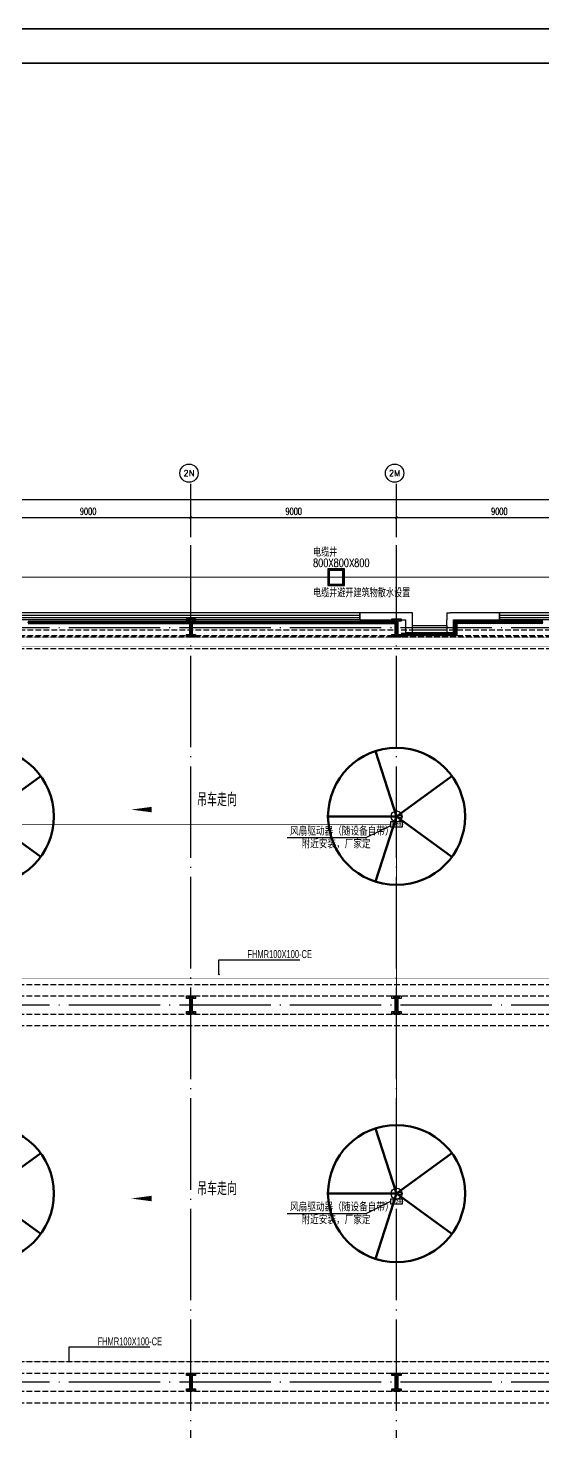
# Model space of a CAD drawing. Extents: x -1396510 to 1250330, y -1892470 to 1623980.
# Drawn here: x -243981 to -221446, y -751806 to -690392 of the extents above; entities that cross this region are included whole.
import ezdxf
from ezdxf.enums import TextEntityAlignment as Align

# ---------------------------------------------------------------- set-up
doc = ezdxf.new("R2010")
doc.units = 0
doc.header["$LTSCALE"] = 1000
doc.header["$MEASUREMENT"] = 0
doc.linetypes.add('DASH', pattern=[0.35, 0.25, -0.1])
doc.linetypes.add('DOTE', pattern=[2.42, 2, -0.2, 0.02, -0.2])
doc.layers.get('Defpoints').update_dxf_attribs({"color": 210})
for name, color, linetype in [('0-cxFrame', 155, 'Continuous'), ('A-AXIS-D', 1, 'Continuous'), ('A-AXIS-DOTE', 14, 'DOTE'), ('A-HATCH-2', 251, 'Continuous'), ('A-HRAIL', 173, 'Continuous'), ('A-LIN-V', 9, 'Continuous'), ('A-SFCE', 30, 'Continuous'), ('A-WINDOW', 140, 'Continuous'), ('AS-COLN', 6, 'Continuous'), ('AS-WALL', 40, 'Continuous'), ('CABLETRAY', 4, 'Continuous'), ('CABLETRAY_DIM', 3, 'Continuous'), ('CABLETRAY_FIRE', 1, 'DASH'), ('DIM-箱柜', 3, 'Continuous'), ('EQUIP-动力', 3, 'Continuous'), ('EQUIP-箱柜', 3, 'Continuous'), ('TEL_TEXT', 7, 'Continuous'), ('WIRE-照明', 1, 'Continuous'), ('建-窗', 4, 'Continuous'), ('建-箭头', 3, 'Continuous'), ('电气', 7, 'Continuous')]:
    doc.layers.add(name, color=color, linetype=linetype)
doc.layers.add('0-cxText', color=131, linetype='Continuous', lineweight=25)
doc.layers.add('A-云线2', color=3, linetype='Continuous', plot=False)
doc.styles.add('_TCH_AXIS', font='COMPLEX', dxfattribs={"bigfont": 'GBCBIG'})
doc.styles.add('_TCH_DIM_T3', font='SIMPLEX', dxfattribs={"width": 0.705882, "bigfont": 'GBCBIG'})
doc.styles.add('_TEL_ATTDEF', font='GBENOR', dxfattribs={"width": 0.8, "height": 3, "bigfont": 'GBCBIG'})
doc.styles.add('_TEL_DIM', font='SIMPLEX', dxfattribs={"width": 0.8, "height": 3.5, "bigfont": 'HZTXT'})
doc.styles.add('A-STANDARD', font='SIMPLEX', dxfattribs={"bigfont": 'GBCBIG'})
doc.styles.add('cx_tuming', font='simhei.ttf')
doc.styles.add('cx_tuqian1', font='')
doc.styles.add('HZTXT5', font='aa.shx', dxfattribs={"width": 0.7, "bigfont": 'hztxt.shx'})
doc.styles.add('黑体', font='simhei.ttf', dxfattribs={"height": 12})
doc.styles.get('cx_tuqian1').set_extended_font_data('SimSun')
doc.dimstyles.new('_TCH_ARCH&&100', dxfattribs={"dimtxt": 297.5, "dimasz": 100, "dimexe": 100, "dimexo": 100, "dimgap": 126.25, "dimtad": 1, "dimdec": 0, "dimzin": 0, "dimdsep": 46, "dimtxsty": '_TCH_DIM_T3', "dimblk": 'ARCHTICK', "dimcen": 0.09, "dimclrt": 7, "dimazin": 2, "dimtfac": 1, "dimtdec": 0, "dimtix": 1, "dimtmove": 2, "dimatfit": 3, "dimfxl": 0, "dimtolj": 1, "dimtzin": 0, "dimarcsym": 0})

# ---------------------------------------------------------------- blocks, each defined once
blk = doc.blocks.new('WINDOW2DLIB$DYNSTYLE$00000005')
at = {"color": 0}
for points in [[(-0.5, 0.5), (-0.5, -0.5)], [(-0.5, 0.5), (0.5, 0.5)], [(0.5, -0.5), (0.5, 0.5)], [(0.5, 0.1667), (-0.5, 0.1667)], [(0.5, -0.1667), (-0.5, -0.1667)], [(-0.5, -0.5), (0.5, -0.5)]]:
    blk.add_lwpolyline(points, dxfattribs=at)
blk = doc.blocks.new('42343243')
at = {"layer": 'AS-WALL'}
for p, q in [((-227154, 1223170), (-229454, 1223170)), ((-229454, 1223170), (-229454, 1222870)), ((-229454, 1222870), (-227454, 1222870)), ((-227454, 1222320), (-227454, 1222870)), ((-227154, 1222620), (-227154, 1223170)), ((-225654, 1223170), (-225504, 1223170)), ((-225654, 1223170), (-225654, 1222870)), ((-225654, 1222870), (-225654, 1222870)), ((-225654, 1222620), (-225654, 1222870)), ((-223354, 1223170), (-225504, 1223170)), ((-225354, 1222320), (-225354, 1222870)), ((-225354, 1222870), (-223354, 1222870)), ((-223354, 1222870), (-223354, 1223170)), ((-227454, 1222320), (-227154, 1222320)), ((-227154, 1222320), (-227154, 1222620)), ((-225654, 1222620), (-225654, 1222320)), ((-225654, 1222320), (-225354, 1222320))]:
    blk.add_line(p, q, dxfattribs=at)
at = {"layer": '建-窗', "zscale": 300}
for p, xscale, yscale, rotation in [((-239904, 1223020), -20900, -300, 359.9999999994902), ((-217004, 1223020), -12700, -300, 359.999999999664), ((-226404, 1222470), -1500, 300, 179.9999999999555)]:
    blk.add_blockref('WINDOW2DLIB$DYNSTYLE$00000005', p, dxfattribs=dict(at, xscale=xscale, yscale=yscale, rotation=rotation))
blk = doc.blocks.new('nt66')
at = {"layer": 'A-HATCH-2', "color": 8}
blk.add_lwpolyline([(-195840, 766870), (-195440, 766870), (-195440, 766758), (-195586, 766758), (-195586, 766182), (-195440, 766182), (-195440, 766070), (-195840, 766070), (-195840, 766182), (-195694, 766182), (-195694, 766758), (-195840, 766758)], close=True, dxfattribs=at)
at = {"layer": 'AS-COLN'}
blk.add_lwpolyline([(-195790, 766820), (-195490, 766820), (-195490, 766808), (-195636, 766808), (-195636, 766132), (-195490, 766132), (-195490, 766120), (-195790, 766120), (-195790, 766132), (-195644, 766132), (-195644, 766808), (-195790, 766808)], close=True, dxfattribs=at)
blk = doc.blocks.new('33333')
for p in [(-41214, -43900), (-32214, -43900), (-41214, -60400), (-32214, -60400), (-41214, -76900), (-32214, -76900)]:
    blk.add_blockref('nt66', p)
blk = doc.blocks.new('w42343')
at = {"layer": 'A-HATCH-2', "color": 8, "linetype": 'DASH'}
for p, q in [((-263654, 722170), (-128354, 722170)), ((-263654, 721670), (-128354, 721670)), ((-263654, 706970), (-128354, 706970)), ((-263654, 706470), (-128354, 706470)), ((-263654, 705670), (-128354, 705670)), ((-263654, 705170), (-128354, 705170)), ((-263654, 690470), (-128354, 690470)), ((-263654, 689970), (-128354, 689970)), ((-263654, 689170), (-128354, 689170)), ((-263654, 688670), (-128354, 688670))]:
    blk.add_line(p, q, dxfattribs=at)
blk = doc.blocks.new('w4324324')
at = {"layer": 'A-HATCH-2', "color": 0, "lineweight": 60}
for q in [(-1694760, 686605), (-1697614, 684532), (-1691907, 684532), (-1696524, 681178), (-1692997, 681178)]:
    blk.add_line((-1694760, 683605), q, dxfattribs=at)
blk.add_circle((-1694760, 683605), 3000, dxfattribs=at)
blk = doc.blocks.new('ner546')
at = {"layer": 'A-LIN-V', "color": 8}
for p in [(614780, 43256), (631280, 43256), (614780, 25256), (631280, 25256)]:
    blk.add_blockref('w4324324', p, dxfattribs=at)
blk = doc.blocks.new('_ArchTick')
at = {"color": 0, "linetype": 'ByBlock', "const_width": 0.4}
blk.add_lwpolyline([(-0.5, -0.5), (0.5, 0.5)], dxfattribs=at)
blk = doc.blocks.new('*D5771')
at = {"layer": 'A-AXIS-D', "color": 0, "lineweight": -2, "transparency": 16777216}
for p, q in [((39300, 3960), (39300, 4920)), ((48300, 3960), (48300, 4920)), ((39300, 4820), (48300, 4820))]:
    blk.add_line(p, q, dxfattribs=at)
at = {"layer": 'Defpoints', "color": 0, "transparency": 16777216}
for p in [(48300, 4820), (39300, 3860), (48300, 3860)]:
    blk.add_point(p, dxfattribs=at)
at = {"layer": 'A-AXIS-D', "color": 0, "lineweight": -2, "transparency": 16777216, "xscale": 100, "yscale": 100, "zscale": 100, "rotation": 180}
blk.add_blockref('_ArchTick', (39300, 4820), dxfattribs=at)
at = {"layer": 'A-AXIS-D', "color": 0, "lineweight": -2, "transparency": 16777216, "xscale": 100, "yscale": 100, "zscale": 100}
blk.add_blockref('_ArchTick', (48300, 4820), dxfattribs=at)
at = {"layer": 'A-AXIS-D', "color": 7, "transparency": 16777216, "insert": (43800, 5095), "char_height": 297.5, "attachment_point": 5, "style": '_TCH_DIM_T3'}
blk.add_mtext('\\A1;9000', dxfattribs=at)
blk = doc.blocks.new('*D5772')
at = {"layer": 'A-AXIS-D', "color": 0, "lineweight": -2, "transparency": 16777216}
for p, q in [((48300, 3960), (48300, 4920)), ((57300, 3960), (57300, 4920)), ((48300, 4820), (57300, 4820))]:
    blk.add_line(p, q, dxfattribs=at)
at = {"layer": 'Defpoints', "color": 0, "transparency": 16777216}
for p in [(57300, 4820), (48300, 3860), (57300, 3860)]:
    blk.add_point(p, dxfattribs=at)
at = {"layer": 'A-AXIS-D', "color": 0, "lineweight": -2, "transparency": 16777216, "xscale": 100, "yscale": 100, "zscale": 100, "rotation": 180}
blk.add_blockref('_ArchTick', (48300, 4820), dxfattribs=at)
at = {"layer": 'A-AXIS-D', "color": 0, "lineweight": -2, "transparency": 16777216, "xscale": 100, "yscale": 100, "zscale": 100}
blk.add_blockref('_ArchTick', (57300, 4820), dxfattribs=at)
at = {"layer": 'A-AXIS-D', "color": 7, "transparency": 16777216, "insert": (52800, 5095), "char_height": 297.5, "attachment_point": 5, "style": '_TCH_DIM_T3'}
blk.add_mtext('\\A1;9000', dxfattribs=at)
blk = doc.blocks.new('*D5773')
at = {"layer": 'A-AXIS-D', "color": 0, "lineweight": -2, "transparency": 16777216}
for p, q in [((57300, 3960), (57300, 4920)), ((66300, 3960), (66300, 4920)), ((57300, 4820), (66300, 4820))]:
    blk.add_line(p, q, dxfattribs=at)
at = {"layer": 'Defpoints', "color": 0, "transparency": 16777216}
for p in [(66300, 4820), (57300, 3860), (66300, 3860)]:
    blk.add_point(p, dxfattribs=at)
at = {"layer": 'A-AXIS-D', "color": 0, "lineweight": -2, "transparency": 16777216, "xscale": 100, "yscale": 100, "zscale": 100, "rotation": 180}
blk.add_blockref('_ArchTick', (57300, 4820), dxfattribs=at)
at = {"layer": 'A-AXIS-D', "color": 0, "lineweight": -2, "transparency": 16777216, "xscale": 100, "yscale": 100, "zscale": 100}
blk.add_blockref('_ArchTick', (66300, 4820), dxfattribs=at)
at = {"layer": 'A-AXIS-D', "color": 7, "transparency": 16777216, "insert": (61800, 5095), "char_height": 297.5, "attachment_point": 5, "style": '_TCH_DIM_T3'}
blk.add_mtext('\\A1;9000', dxfattribs=at)
blk = doc.blocks.new('*D5785')
at = {"layer": 'A-AXIS-D', "color": 0, "lineweight": -2, "transparency": 16777216}
for p, q in [((-900, 4060), (-900, 5720)), ((-900, 5620), (157100, 5620)), ((157100, 4060), (157100, 5720))]:
    blk.add_line(p, q, dxfattribs=at)
at = {"layer": 'Defpoints', "color": 0, "transparency": 16777216}
for p in [(157100, 5620), (-900, 3960), (157100, 3960)]:
    blk.add_point(p, dxfattribs=at)
at = {"layer": 'A-AXIS-D', "color": 0, "lineweight": -2, "transparency": 16777216, "xscale": 100, "yscale": 100, "zscale": 100, "rotation": 180}
blk.add_blockref('_ArchTick', (-900, 5620), dxfattribs=at)
at = {"layer": 'A-AXIS-D', "color": 0, "lineweight": -2, "transparency": 16777216, "xscale": 100, "yscale": 100, "zscale": 100}
blk.add_blockref('_ArchTick', (157100, 5620), dxfattribs=at)
at = {"layer": 'A-AXIS-D', "color": 7, "transparency": 16777216, "insert": (78100, 5895), "char_height": 297.5, "attachment_point": 5, "style": '_TCH_DIM_T3'}
blk.add_mtext('\\A1;158000', dxfattribs=at)
blk = doc.blocks.new('99平面图例外参$0$$LinePat$圆环')
for points in [[(0, 150), (300, 150)], [(0, 0), (300, 0)], [(0, -150), (300, -150)]]:
    blk.add_lwpolyline(points)
at = {"color": 0}
blk.add_circle((150, 0), 150, dxfattribs=at)
blk = doc.blocks.new('qd电缆手井')
at = {"layer": '电气', "color": 7}
for p, q in [((-239, 216), (211, 216)), ((-239, -234), (-239, 216)), ((-198, -193), (-198, 175)), ((-198, 175), (171, 175)), ((171, 175), (171, -193)), ((211, 216), (211, -234)), ((211, -234), (-239, -234)), ((171, -193), (-198, -193))]:
    blk.add_line(p, q, dxfattribs=at)
at = {"layer": '电气', "color": 8, "const_width": 30}
blk.add_lwpolyline([(-218, 182), (-218, -214), (191, -214), (191, 196), (-233, 196)], dxfattribs=at)
blk = doc.blocks.new('$equip$00002854')
for p, q in [((-0.62, 0.13), (-0.1, 0.02)), ((-0.62, -0.13), (-0.62, 0.13)), ((0.62, 0.13), (0.1, 0.02)), ((0.62, -0.13), (0.62, 0.13)), ((-0.1, -0.02), (-0.62, -0.13)), ((0.1, -0.02), (0.62, -0.13))]:
    blk.add_line(p, q)
at = {"const_width": 0.0571}
blk.add_lwpolyline([(-0.69, 0, 1), (0.69, 0, 1), (-0.69, 0, 1.215985)], format="xyb", dxfattribs=at)
for radius in [0.688, 0.104]:
    blk.add_circle((0, 0), radius)
for p in [(-0.69, 0), (0, 0.69), (0.69, 0), (0, -0.69)]:
    blk.add_point(p)
at = {"color": 7, "style": '_TEL_DIM', "flags": 1}
for tag in ['A', 'REMARK']:
    blk.add_attdef(tag, text='', height=0.00002, dxfattribs=at).set_placement((0, 0), align=Align.MIDDLE_CENTER)
blk = doc.blocks.new('$equip$00002926')
for p, q in [((0.75, 0.6), (-0.75, 0.6)), ((-0.75, 0.6), (-0.75, 0)), ((-0.75, 0), (0.75, 0)), ((0.75, 0), (0.75, 0.6))]:
    blk.add_line(p, q)
at = {"const_width": 0.0571}
blk.add_lwpolyline([(-0.75, 0.6), (-0.75, 0), (0.75, 0), (0.75, 0.6), (-0.75, 0.6), (-0.75, 0)], dxfattribs=at)
for p in [(-0.75, 0.3), (0, 0.6), (0, 0), (0.75, 0.3)]:
    blk.add_point(p)
at = {"color": 7, "style": '_TEL_DIM'}
blk.add_attdef('$TEXT$', text='', height=0.4, dxfattribs=at).set_placement((0, 0.3), align=Align.MIDDLE_CENTER)
at = {"color": 7, "style": '_TEL_DIM', "flags": 1}
for tag in ['A', 'REMARK']:
    blk.add_attdef(tag, text='', height=0.00002, dxfattribs=at).set_placement((0, 0), align=Align.MIDDLE_CENTER)
blk = doc.blocks.new('TK22.A0+1 L(Dragon)')
at = {"layer": '0-cxFrame', "color": 7, "const_width": 0.5}
blk.add_lwpolyline([(0, 0), (-1485, 0), (-1485, 841), (0, 841)], close=True, dxfattribs=at)
at = {"layer": '0-cxFrame', "const_width": 0.5}
blk.add_lwpolyline([(-80, 10), (-1465, 10), (-1465, 831), (-80, 831)], close=True, dxfattribs=at)
at = {"style": '黑体', "flags": 4}
blk.add_attdef('图幅', text='', height=3.3, dxfattribs=at).set_placement((-40, 3), align=Align.RIGHT)
at = {"layer": '0-cxText', "flags": 4}
for tag, height, style, p in [('建设单位', 3.5, 'cx_tuming', (-45, 240)), ('项目名称', 3.5, 'cx_tuming', (-45, 210)), ('子项名称', 3.5, 'cx_tuming', (-45, 180)), ('工程编号', 3.3, 'cx_tuqian1', (-35, 165)), ('图名1', 3.5, 'cx_tuming', (-45, 87)), ('图名2', 3.5, 'cx_tuming', (-45, 79)), ('图名3', 3.5, 'cx_tuming', (-45, 71)), ('出图日期', 3.3, 'cx_tuqian1', (-39, 60)), ('专业', 3.3, 'cx_tuqian1', (-55, 52)), ('图号', 3.3, 'cx_tuqian1', (-55, 44)), ('版次', 3.3, 'cx_tuqian1', (-20, 44))]:
    blk.add_attdef(tag, text='', height=height, dxfattribs=dict(at, style=style)).set_placement(p, align=Align.MIDDLE)
at = {"layer": 'Defpoints', "color": 6, "flags": 4}
for tag, height, style, p in [('tufu', 3.3, '黑体', (-12, 12)), ('dwfname', 4, 'cx_tuqian1', (-80, 3))]:
    blk.add_attdef(tag, text='', height=height, dxfattribs=dict(at, style=style)).set_placement(p, align=Align.RIGHT)
blk = doc.blocks.new('世赫2#厂房一层0821')
at = {"layer": 'A-AXIS-D'}
for centre in [(48215.1, 6766.1), (57215.1, 6766.1)]:
    blk.add_circle(centre, 400, dxfattribs=at)
at = {"layer": 'A-AXIS-DOTE', "color": 8, "ltscale": 2}
for p, q in [((48300, -87498.9), (48300, 6300)), ((57300, -87498.9), (57300, 6300)), ((163114.2, 0), (-11095.8, 0)), ((163114.2, -16500), (-11095.8, -16500)), ((163114.2, -33000), (-11095.8, -33000))]:
    blk.add_line(p, q, dxfattribs=at)
at = {"layer": 'A-SFCE', "linetype": 'DASH'}
for p, q in [((57150, -100), (39450, -100)), ((57150, -350), (39450, -350))]:
    blk.add_line(p, q, dxfattribs=at)
at = {"layer": 'A-SFCE', "color": 2, "linetype": 'DASH'}
for p, q in [((66150, -100), (57450, -100)), ((66150, -350), (57450, -350))]:
    blk.add_line(p, q, dxfattribs=at)
at = {"layer": '建-箭头', "color": 8}
for points in [[(52587.2, -7951.1, 0, 0, 0), (45687.2, -7951.1, 0, 240, 0), (46587.2, -7951.1, 0, 0, 0)], [(52587.2, -24966.1, 0, 0, 0), (45687.2, -24966.1, 0, 240, 0), (46587.2, -24966.1, 0, 0, 0)]]:
    blk.add_lwpolyline(points, format="xyseb", dxfattribs=at)
at = {"layer": 'A-HRAIL', "yscale": 0.3333333333111111, "zscale": 0.3333333333111111}
for p, xscale, rotation in [((41172.8, 244), 0.3368181817957273, 2.032837260091426e-10), ((41273.9, 244), 0.3368181817957273, 2.032837260091426e-10), ((41374.9, 244), 0.3368181817957273, 2.032837260091426e-10), ((41476, 244), 0.3368181817957273, 2.032837260091426e-10), ((41577, 244), 0.3368181817957273, 2.032837260091426e-10), ((41678, 244), 0.3368181817957273, 2.032837260091426e-10), ((41779.1, 244), 0.3368181817957273, 2.032837260091426e-10), ((41880.1, 244), 0.3368181817957273, 2.032837260091426e-10), ((41981.2, 244), 0.3368181817957273, 2.032837260091426e-10), ((42082.2, 244), 0.3368181817957273, 2.032837260091426e-10), ((42183.3, 244), 0.3368181817957273, 2.032837260091426e-10), ((42284.3, 244), 0.3368181817957273, 2.032837260091426e-10), ((42385.4, 244), 0.3368181817957273, 2.032837260091426e-10), ((42486.4, 244), 0.3368181817957273, 2.032837260091426e-10), ((42587.5, 244), 0.3368181817957273, 2.032837260091426e-10), ((42688.5, 244), 0.3368181817957273, 2.032837260091426e-10), ((42789.5, 244), 0.3368181817957273, 2.032837260091426e-10), ((42890.6, 244), 0.3368181817957273, 2.032837260091426e-10), ((42991.6, 244), 0.3368181817957273, 2.032837260091426e-10), ((43092.7, 244), 0.3368181817957273, 2.032837260091426e-10), ((43193.7, 244), 0.3368181817957273, 2.032837260091426e-10), ((43294.8, 244), 0.3368181817957273, 2.032837260091426e-10), ((43395.8, 244), 0.3368181817957273, 2.032837260091426e-10), ((43496.9, 244), 0.3368181817957273, 2.032837260091426e-10), ((43597.9, 244), 0.3368181817957273, 2.032837260091426e-10), ((43699, 244), 0.3368181817957273, 2.032837260091426e-10), ((43800, 244), 0.3368181817957273, 2.032837260091426e-10), ((43901, 244), 0.3368181817957273, 2.032837260091426e-10), ((44002.1, 244), 0.3368181817957273, 2.032837260091426e-10), ((44103.1, 244), 0.3368181817957273, 2.032837260091426e-10), ((44204.2, 244), 0.3368181817957273, 2.032837260091426e-10), ((44305.2, 244), 0.3368181817957273, 2.032837260091426e-10), ((44406.3, 244), 0.3368181817957273, 2.032837260091426e-10), ((44507.3, 244), 0.3368181817957273, 2.032837260091426e-10), ((44608.4, 244), 0.3368181817957273, 2.032837260091426e-10), ((44709.4, 244), 0.3368181817957273, 2.032837260091426e-10), ((44810.5, 244), 0.3368181817957273, 2.032837260091426e-10), ((44911.5, 244), 0.3368181817957273, 2.032837260091426e-10), ((45012.5, 244), 0.3368181817957273, 2.032837260091426e-10), ((45113.6, 244), 0.3368181817957273, 2.032837260091426e-10), ((45214.6, 244), 0.3368181817957273, 2.032837260091426e-10), ((45315.7, 244), 0.3368181817957273, 2.032837260091426e-10), ((45416.7, 244), 0.3368181817957273, 2.032837260091426e-10), ((45517.8, 244), 0.3368181817957273, 2.032837260091426e-10), ((45618.8, 244), 0.3368181817957273, 2.032837260091426e-10), ((45719.9, 244), 0.3368181817957273, 2.032837260091426e-10), ((45820.9, 244), 0.3368181817957273, 2.032837260091426e-10), ((45922, 244), 0.3368181817957273, 2.032837260091426e-10), ((46023, 244), 0.3368181817957273, 2.032837260091426e-10), ((46124, 244), 0.3368181817957273, 2.032837260091426e-10), ((46225.1, 244), 0.3368181817957273, 2.032837260091426e-10), ((46326.1, 244), 0.3368181817957273, 2.032837260091426e-10), ((46427.2, 244), 0.3368181817957273, 2.032837260091426e-10), ((46528.2, 244), 0.3368181817957273, 2.032837260091426e-10), ((46629.3, 244), 0.3368181817957273, 2.032837260091426e-10), ((46730.3, 244), 0.3368181817957273, 2.032837260091426e-10), ((46831.4, 244), 0.3368181817957273, 2.032837260091426e-10), ((46932.4, 244), 0.3368181817957273, 2.032837260091426e-10), ((47033.5, 244), 0.3368181817957273, 2.032837260091426e-10), ((47134.5, 244), 0.3368181817957273, 2.032837260091426e-10), ((47235.5, 244), 0.3368181817957273, 2.032837260091426e-10), ((47336.6, 244), 0.3368181817957273, 2.032837260091426e-10), ((47437.6, 244), 0.3368181817957273, 2.032837260091426e-10), ((47538.7, 244), 0.3368181817957273, 2.032837260091426e-10), ((47639.7, 244), 0.3368181817957273, 2.032837260091426e-10), ((47740.8, 244), 0.3368181817957273, 2.032837260091426e-10), ((47841.8, 244), 0.3368181817957273, 2.032837260091426e-10), ((47942.9, 244), 0.3368181817957273, 2.032837260091426e-10), ((48043.9, 244), 0.3368181817957273, 2.032837260091426e-10), ((48145, 244), 0.3368181817957273, 2.032837260091426e-10), ((48354, 244), 0.3368181817957239, 2.040338504593629e-10), ((48455, 244), 0.3368181817957239, 2.040338504593629e-10), ((48556.1, 244), 0.3368181817957239, 2.040338504593629e-10), ((48657.1, 244), 0.3368181817957239, 2.040338504593629e-10), ((48758.2, 244), 0.3368181817957239, 2.040338504593629e-10), ((48859.2, 244), 0.3368181817957239, 2.040338504593629e-10), ((48960.3, 244), 0.3368181817957239, 2.040338504593629e-10), ((49061.3, 244), 0.3368181817957239, 2.040338504593629e-10), ((49162.4, 244), 0.3368181817957239, 2.040338504593629e-10), ((49263.4, 244), 0.3368181817957239, 2.040338504593629e-10), ((49364.5, 244), 0.3368181817957239, 2.040338504593629e-10), ((49465.5, 244), 0.3368181817957239, 2.040338504593629e-10), ((49566.5, 244), 0.3368181817957239, 2.040338504593629e-10), ((49667.6, 244), 0.3368181817957239, 2.040338504593629e-10), ((49768.6, 244), 0.3368181817957239, 2.040338504593629e-10), ((49869.7, 244), 0.3368181817957239, 2.040338504593629e-10), ((49970.7, 244), 0.3368181817957239, 2.040338504593629e-10), ((50071.8, 244), 0.3368181817957239, 2.040338504593629e-10), ((50172.8, 244), 0.3368181817957239, 2.040338504593629e-10), ((50273.9, 244), 0.3368181817957239, 2.040338504593629e-10), ((50374.9, 244), 0.3368181817957239, 2.040338504593629e-10), ((50476, 244), 0.3368181817957239, 2.040338504593629e-10), ((50577, 244), 0.3368181817957239, 2.040338504593629e-10), ((50678, 244), 0.3368181817957239, 2.040338504593629e-10), ((50779.1, 244), 0.3368181817957239, 2.040338504593629e-10), ((50880.1, 244), 0.3368181817957239, 2.040338504593629e-10), ((50981.2, 244), 0.3368181817957239, 2.040338504593629e-10), ((51082.2, 244), 0.3368181817957239, 2.040338504593629e-10), ((51183.3, 244), 0.3368181817957239, 2.040338504593629e-10), ((51284.3, 244), 0.3368181817957239, 2.040338504593629e-10), ((51385.4, 244), 0.3368181817957239, 2.040338504593629e-10), ((51486.4, 244), 0.3368181817957239, 2.040338504593629e-10), ((51587.5, 244), 0.3368181817957239, 2.040338504593629e-10), ((51688.5, 244), 0.3368181817957239, 2.040338504593629e-10), ((51789.5, 244), 0.3368181817957239, 2.040338504593629e-10), ((51890.6, 244), 0.3368181817957239, 2.040338504593629e-10), ((51991.6, 244), 0.3368181817957239, 2.040338504593629e-10), ((52092.7, 244), 0.3368181817957239, 2.040338504593629e-10), ((52193.7, 244), 0.3368181817957239, 2.040338504593629e-10), ((52294.8, 244), 0.3368181817957239, 2.040338504593629e-10), ((52395.8, 244), 0.3368181817957239, 2.040338504593629e-10), ((52496.9, 244), 0.3368181817957239, 2.040338504593629e-10), ((52597.9, 244), 0.3368181817957239, 2.040338504593629e-10), ((52699, 244), 0.3368181817957239, 2.040338504593629e-10), ((52800, 244), 0.3368181817957239, 2.040338504593629e-10), ((52901, 244), 0.3368181817957239, 2.040338504593629e-10), ((53002.1, 244), 0.3368181817957239, 2.040338504593629e-10), ((53103.1, 244), 0.3368181817957239, 2.040338504593629e-10), ((53204.2, 244), 0.3368181817957239, 2.040338504593629e-10), ((53305.2, 244), 0.3368181817957239, 2.040338504593629e-10), ((53406.3, 244), 0.3368181817957239, 2.040338504593629e-10), ((53507.3, 244), 0.3368181817957239, 2.040338504593629e-10), ((53608.4, 244), 0.3368181817957239, 2.040338504593629e-10), ((53709.4, 244), 0.3368181817957239, 2.040338504593629e-10), ((53810.5, 244), 0.3368181817957239, 2.040338504593629e-10), ((53911.5, 244), 0.3368181817957239, 2.040338504593629e-10), ((54012.5, 244), 0.3368181817957239, 2.040338504593629e-10), ((54113.6, 244), 0.3368181817957239, 2.040338504593629e-10), ((54214.6, 244), 0.3368181817957239, 2.040338504593629e-10), ((54315.7, 244), 0.3368181817957239, 2.040338504593629e-10), ((54416.7, 244), 0.3368181817957239, 2.040338504593629e-10), ((54517.8, 244), 0.3368181817957239, 2.040338504593629e-10), ((54618.8, 244), 0.3368181817957239, 2.040338504593629e-10), ((54719.9, 244), 0.3368181817957239, 2.040338504593629e-10), ((54820.9, 244), 0.3368181817957239, 2.040338504593629e-10), ((54922, 244), 0.3368181817957239, 2.040338504593629e-10), ((55023, 244), 0.3368181817957239, 2.040338504593629e-10), ((55124, 244), 0.3368181817957239, 2.040338504593629e-10), ((55225.1, 244), 0.3368181817957239, 2.040338504593629e-10), ((55326.1, 244), 0.3368181817957239, 2.040338504593629e-10), ((55427.2, 244), 0.3368181817957239, 2.040338504593629e-10), ((55528.2, 244), 0.3368181817957239, 2.040338504593629e-10), ((55629.3, 244), 0.3368181817957239, 2.040338504593629e-10), ((55730.3, 244), 0.3368181817957239, 2.040338504593629e-10), ((55831.4, 244), 0.3368181817957239, 2.040338504593629e-10), ((55932.4, 244), 0.3368181817957239, 2.040338504593629e-10), ((56033.5, 244), 0.3368181817957239, 2.040338504593629e-10), ((56134.5, 244), 0.3368181817957239, 2.040338504593629e-10), ((56235.5, 244), 0.3368181817957239, 2.040338504593629e-10), ((56336.6, 244), 0.3368181817957239, 2.040338504593629e-10), ((56437.6, 244), 0.3368181817957239, 2.040338504593629e-10), ((56538.7, 244), 0.3368181817957239, 2.040338504593629e-10), ((56639.7, 244), 0.3368181817957239, 2.040338504593629e-10), ((56740.8, 244), 0.3368181817957239, 2.040338504593629e-10), ((56841.8, 244), 0.3368181817957239, 2.040338504593629e-10), ((56942.9, 244), 0.3368181817957239, 2.040338504593629e-10), ((57043.9, 244), 0.3368181817957239, 2.040338504593629e-10), ((57145, 244), 0.3368181817957239, 2.040338504593629e-10), ((59900, 191.7), -0.3611111226889233, 270), ((59951.5, 244), -0.3384127415242964, 359.9999999997966), ((59900, 83.3), -0.3611111226889233, 270), ((59900, -25), -0.3611111226889233, 270), ((60053, 244), -0.3384127415242964, 359.9999999997966), ((60154.6, 244), -0.3384127415242964, 359.9999999997966), ((60256.1, 244), -0.3384127415242964, 359.9999999997966), ((60357.6, 244), -0.3384127415242964, 359.9999999997966), ((60459.1, 244), -0.3384127415242964, 359.9999999997966), ((60560.7, 244), -0.3384127415242964, 359.9999999997966), ((60662.2, 244), -0.3384127415242964, 359.9999999997966), ((60763.7, 244), -0.3384127415242964, 359.9999999997966), ((60865.2, 244), -0.3384127415242964, 359.9999999997966), ((60966.8, 244), -0.3384127415242964, 359.9999999997966), ((61068.3, 244), -0.3384127415242964, 359.9999999997966), ((61169.8, 244), -0.3384127415242964, 359.9999999997966), ((61271.3, 244), -0.3384127415242964, 359.9999999997966), ((61372.9, 244), -0.3384127415242964, 359.9999999997966), ((61474.4, 244), -0.3384127415242964, 359.9999999997966), ((61575.9, 244), -0.3384127415242964, 359.9999999997966), ((61677.4, 244), -0.3384127415242964, 359.9999999997966), ((61779, 244), -0.3384127415242964, 359.9999999997966), ((61880.5, 244), -0.3384127415242964, 359.9999999997966), ((61982, 244), -0.3384127415242964, 359.9999999997966), ((62083.5, 244), -0.3384127415242964, 359.9999999997966), ((62185, 244), -0.3384127415242964, 359.9999999997966), ((62286.6, 244), -0.3384127415242964, 359.9999999997966), ((62388.1, 244), -0.3384127415242964, 359.9999999997966), ((62489.6, 244), -0.3384127415242964, 359.9999999997966), ((62591.1, 244), -0.3384127415242964, 359.9999999997966), ((62692.7, 244), -0.3384127415242964, 359.9999999997966), ((62794.2, 244), -0.3384127415242964, 359.9999999997966), ((62895.7, 244), -0.3384127415242964, 359.9999999997966), ((62997.2, 244), -0.3384127415242964, 359.9999999997966), ((63098.8, 244), -0.3384127415242964, 359.9999999997966), ((63200.3, 244), -0.3384127415242964, 359.9999999997966), ((63301.8, 244), -0.3384127415242964, 359.9999999997966), ((63403.3, 244), -0.3384127415242964, 359.9999999997966), ((63504.9, 244), -0.3384127415242964, 359.9999999997966), ((63606.4, 244), -0.3384127415242964, 359.9999999997966), ((63707.9, 244), -0.3384127415242964, 359.9999999997966), ((59900, -133.3), -0.3611111226889233, 270), ((59900, -241.7), -0.3611111226889233, 270), ((59900, -350), -0.3611111226889233, 270)]:
    blk.add_blockref('99平面图例外参$0$$LinePat$圆环', p, dxfattribs=dict(at, xscale=xscale, rotation=rotation))
at = {"layer": 'A-HRAIL', "xscale": -0.3402776645396762, "yscale": 0.3333333333111111, "zscale": 0.3333333333111111}
for p in [(57602.1, -300), (57704.2, -300), (57806.3, -300), (57908.3, -300), (58010.4, -300), (58112.5, -300), (58214.6, -300), (58316.7, -300), (58418.8, -300), (58520.8, -300), (58622.9, -300), (58725, -300), (58827.1, -300), (58929.2, -300), (59031.3, -300), (59133.3, -300), (59235.4, -300), (59337.5, -300), (59439.6, -300), (59541.7, -300), (59643.8, -300), (59745.8, -300), (59847.9, -300), (59950, -300)]:
    blk.add_blockref('99平面图例外参$0$$LinePat$圆环', p, dxfattribs=at)
at = {"layer": 'A-LIN-V', "color": 8, "rotation": 90.00000000000001}
blk.add_blockref('ner546', (766160.7, 1055230), dxfattribs=at)
at = {"layer": 'A-WINDOW'}
for name, p in [('42343243', (285154.2, -1222520)), ('33333', (285154.2, -722570)), ('w42343', (285154.2, -722570))]:
    blk.add_blockref(name, p, dxfattribs=at)
at = {"layer": 'A-AXIS-D', "color": 7, "style": '_TCH_AXIS'}
for s, height, p, p2 in [('2N', 265.5, (47968.6, 6633.4), (48461.6, 6633.4)), ('2M', 255.29, (56965.9, 6638.5), (57464.3, 6638.5))]:
    blk.add_text(s, height=height, dxfattribs=at).set_placement(p, p2, align=Align.FIT)
at = {"layer": '建-箭头', "color": 7, "style": 'A-STANDARD'}
for p in [(48574.8, -7804.2), (48574.8, -24819.2)]:
    blk.add_text('吊车走向', height=578.72, dxfattribs=at).set_placement(p)
at = {"layer": 'A-AXIS-D'}
for base, p1, p2, picture, middle in [((157100, 5620), (-900, 3960), (157100, 3960), '*D5785', (78100, 5895)), ((48300, 4820), (39300, 3860), (48300, 3860), '*D5771', (43800, 5095)), ((57300, 4820), (48300, 3860), (57300, 3860), '*D5772', (52800, 5095)), ((66300, 4820), (57300, 3860), (66300, 3860), '*D5773', (61800, 5095))]:
    dim = blk.add_linear_dim(base=base, p1=p1, p2=p2, angle=0, dimstyle='_TCH_ARCH&&100', dxfattribs=at)
    dim.commit()
    dim.dimension.update_dxf_attribs({"geometry": picture, "text_midpoint": middle, "dimtype": 161})

msp = doc.modelspace()

# ---------------------------------------------------------------- linework, layer by layer
at = {"layer": 'CABLETRAY', "const_width": 7.5}
for points in [[(-251250, -717050), (-197992.9, -717050)], [(-197992.9, -717450), (-251250, -717450)]]:
    msp.add_lwpolyline(points, dxfattribs=at)
at = {"layer": 'CABLETRAY_DIM'}
for p, q in [((-235625.2, -731787.1), (-235625.2, -731147.1)), ((-235625.2, -731147.1), (-232085.2, -731147.1)), ((-242185.2, -748730), (-242185.2, -748090)), ((-242185.2, -748090), (-238645.2, -748090))]:
    msp.add_line(p, q, dxfattribs=at)
at = {"layer": 'CABLETRAY_DIM', "const_width": 40}
for points in [[(-235625.2, -731807.1, 1), (-235625.2, -731767.1, 1)], [(-242185.2, -748750, 1), (-242185.2, -748710, 1)]]:
    msp.add_lwpolyline(points, format="xyb", close=True, dxfattribs=at)
at = {"layer": 'CABLETRAY_FIRE', "const_width": 7.5}
for points in [[(-262480, -731787.1), (-164584.2, -731787.1)], [(-164584.2, -731987.1), (-262480, -731987.1)], [(-262480, -748710), (-164353.3, -748710)], [(-164353.3, -748910), (-262480, -748910)]]:
    msp.add_lwpolyline(points, dxfattribs=at)
at = {"layer": 'DIM-箱柜'}
for p, q in [((-228116.7, -725285.6), (-229200, -725820)), ((-229200, -725820), (-232640, -725820)), ((-228116.7, -741725.6), (-229200, -742260)), ((-229200, -742260), (-232640, -742260))]:
    msp.add_line(p, q, dxfattribs=at)
for points in [[(-228116.7, -725285.6, 0, 80, 0), (-228385.7, -725418.3, 0, 0, 0)], [(-228116.7, -741725.6, 0, 80, 0), (-228385.7, -741858.3, 0, 0, 0)]]:
    msp.add_lwpolyline(points, format="xyseb", dxfattribs=at)
at = {"layer": 'WIRE-照明', "linetype": 'Continuous', "const_width": 35}
for points in [[(-114171, -714415.8), (-268099.9, -714415.8)], [(-245591.7, -725225.6), (-228116.7, -725225.6)], [(-227854.2, -741139.4), (-227854.2, -725330.6)]]:
    msp.add_lwpolyline(points, dxfattribs=at)

# ---------------------------------------------------------------- block references
at = {"layer": '0-cxFrame', "xscale": 150, "yscale": 150, "zscale": 150}
msp.add_blockref('TK22.A0+1 L(Dragon)', (-96485, -816580), dxfattribs=at)
at = {"layer": 'A-云线2'}
msp.add_blockref('世赫2#厂房一层0821', (-285154.2, -716630), dxfattribs=at)
at = {"layer": 'EQUIP-动力', "xscale": 350, "yscale": 350, "zscale": 350}
for p in [(-227854.2, -724880), (-227854.2, -741380)]:
    msp.add_blockref('$equip$00002854', p, dxfattribs=at)
at = {"layer": 'EQUIP-箱柜'}
ref = msp.add_blockref('$equip$00002926', (-227854.2, -725330.6), dxfattribs=dict(at, xscale=350, yscale=350, zscale=350))
ref.add_attrib('$TEXT$', '驱动器', dxfattribs={"layer": '0', "color": 7, "height": 140, "style": '_TEL_ATTDEF'}).set_placement((-227854.2, -725225.6), align=Align.MIDDLE_CENTER)
ref = msp.add_blockref('$equip$00002926', (-227854.2, -741830.6), dxfattribs=dict(at, xscale=350, yscale=350, zscale=350))
ref.add_attrib('$TEXT$', '驱动器', dxfattribs={"layer": '0', "color": 7, "height": 140, "style": '_TEL_ATTDEF'}).set_placement((-227854.2, -741725.6), align=Align.MIDDLE_CENTER)
at = {"layer": '电气', "xscale": -1.628664022889024, "yscale": 1.628664022889024, "zscale": 1.628664022889024}
msp.add_blockref('qd电缆手井', (-230524.3, -714400.9), dxfattribs=at)

# ---------------------------------------------------------------- texts
at = {"layer": 'CABLETRAY_DIM', "color": 7, "style": 'HZTXT5', "width": 0.7}
for p in [(-234379.3, -731077.1), (-240939.3, -748020)]:
    msp.add_text('FHMR100X100-CE', height=350, dxfattribs=at).set_placement(p)
at = {"layer": 'DIM-箱柜', "color": 7, "style": '_TEL_DIM', "width": 0.8}
for s, p in [('风扇驱动器（随设备自带）', (-232517.3, -725715)), ('附近安装，厂家定', (-232014.6, -726275)), ('风扇驱动器（随设备自带）', (-232517.3, -742155)), ('附近安装，厂家定', (-232014.6, -742715))]:
    msp.add_text(s, height=350, dxfattribs=at).set_placement(p)
at = {"layer": 'TEL_TEXT', "style": '_TEL_DIM', "width": 0.75}
for s, p in [('电缆井', (-231509.7, -713511, 0.1)), ('800X800X800', (-231509.7, -713961, 0.1)), ('电缆井避开建筑物散水设置', (-231509.7, -715291, 0.1))]:
    msp.add_text(s, height=350, dxfattribs=at).set_placement(p)

doc.saveas('drawing.dxf')
